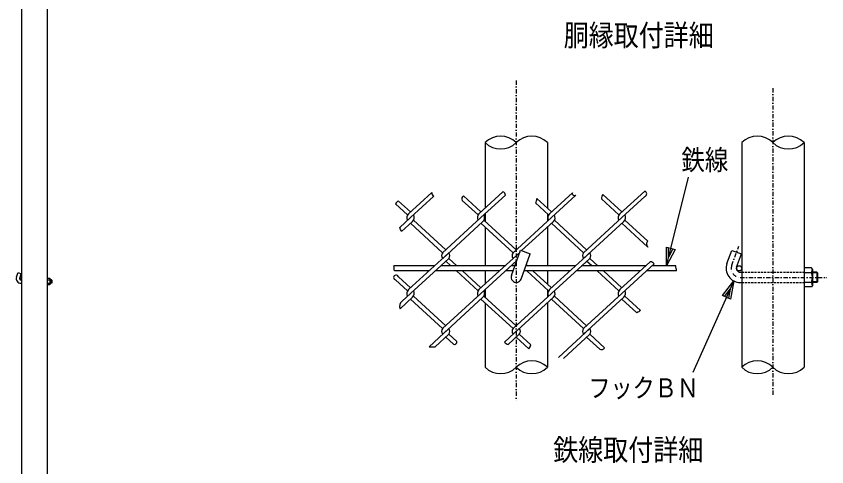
# Model space of a CAD drawing. Units: millimetres, scale not verified. Extents: x -4425 to 4425, y -3150 to 3150.
# Drawn here: x 539 to 2434, y -41 to 1012 of the extents above; entities that cross this region are included whole.
import ezdxf
from ezdxf.enums import TextEntityAlignment as Align

# ---------------------------------------------------------------- set-up
doc = ezdxf.new("R2010")
doc.units = ezdxf.units.MM
doc.header["$LTSCALE"] = 20
doc.linetypes.add('USER1', pattern=[1.01, 0.5, -0.25, 0.01, -0.25])
doc.linetypes.add('USER2', pattern=[0.375, 0.25, -0.125])
doc.layers.add('0-0_1', color=7, linetype='Continuous', lineweight=25)
doc.layers.add('0-1_0', color=7, linetype='Continuous', lineweight=25)
doc.styles.add('ＭＳ ゴシック', font='')
doc.styles.get('ＭＳ ゴシック').set_extended_font_data('MS Gothic')

# ---------------------------------------------------------------- blocks, each defined once
blk = doc.blocks.new('C0')
at = {"layer": '0-0_1', "color": 4}
blk.add_line((127139.2, 69955), (128176.9, 74098.2), dxfattribs=at)
blk.add_lwpolyline([(127547, 70718.8), (127139.2, 69955), (127139.6, 70820.8)], close=True, dxfattribs=at)
blk.add_lwpolyline([(127445.2, 70744.3), (127241.3, 70362.4), (127241.4, 70795.3)], dxfattribs=at)
blk = doc.blocks.new('C1')
at = {"layer": '0-0_1', "color": 4}
blk.add_line((130298, 69245.3), (128373.3, 64960.9), dxfattribs=at)
blk.add_lwpolyline([(129762.2, 68565.1), (130298, 69245.3), (130145.4, 68393)], close=True, dxfattribs=at)
blk.add_lwpolyline([(129858, 68522.1), (130125.9, 68862.1), (130049.6, 68436)], dxfattribs=at)

msp = doc.modelspace()

# ---------------------------------------------------------------- linework, layer by layer
at = {"layer": '0-0_1', "color": 4, "linetype": 'USER1'}
for p, q in [((1707.97, 861.83), (1707.97, 114.38)), ((2307.97, 844.13), (2307.97, 125.09)), ((2211.96, 429.93), (2228.18, 474.5)), ((2231.7, 401.75), (2434.1, 401.75))]:
    msp.add_line(p, q, dxfattribs=at)
at = {"layer": '0-0_1'}
for p, q in [((1635.07, 716.75), (1635.07, 563.39)), ((1780.87, 716.75), (1780.87, 563.08)), ((2235.07, 716.75), (2235.07, 191.75)), ((2380.87, 716.75), (2380.87, 191.75)), ((1456.03, 550.32), (1510.72, 600.43)), ((1460.64, 541.36), (1515.15, 591.31)), ((1625.41, 554.54), (1584.3, 592.21)), ((1620.8, 550.32), (1676.49, 601.34)), ((1625.41, 541.36), (1682.62, 593.79)), ((1785.57, 550.32), (1839.14, 599.41)), ((1790.18, 541.36), (1847.31, 593.71)), ((1954.95, 554.54), (1910.04, 595.69)), ((1950.34, 550.32), (2008.4, 603.52)), ((1954.95, 541.36), (2008.69, 590.6)), ((1453.82, 547.61), (1425.67, 573.41)), ((1460.64, 554.54), (1432.65, 580.19)), ((1618.59, 547.61), (1581.53, 581.57)), ((1783.36, 547.61), (1752.79, 575.62)), ((1790.18, 554.54), (1755.94, 585.92)), ((1948.13, 547.61), (1907.2, 585.12)), ((1635.07, 550.21), (1635.07, 532.51)), ((1780.87, 549.89), (1780.87, 532.82)), ((1460.64, 541.36), (1435.68, 518.49)), ((1465.25, 532.4), (1439.45, 508.76)), ((1467.46, 535.11), (1543.03, 465.87)), ((1625.41, 541.36), (1535.83, 459.27)), ((1630.02, 532.4), (1535.86, 446.12)), ((1632.23, 535.11), (1707.8, 465.87)), ((1790.18, 541.36), (1700.6, 459.27)), ((1794.79, 532.4), (1720.43, 464.26)), ((1797, 535.11), (1872.57, 465.87)), ((1954.95, 541.36), (1865.37, 459.27)), ((1959.56, 532.4), (1865.4, 446.12)), ((1961.77, 535.11), (2015.32, 486.04)), ((1460.64, 528.17), (1535.83, 459.27)), ((1625.41, 528.17), (1700.6, 459.27)), ((1635.07, 519.33), (1635.07, 428.75)), ((1780.87, 519.64), (1780.87, 428.75)), ((1790.18, 528.17), (1865.37, 459.27)), ((1954.95, 528.18), (2015.83, 472.4)), ((1456.03, 372.96), (1550.19, 459.25)), ((1716.71, 460.85), (1700.63, 446.12)), ((1719.24, 397.64), (1740.79, 456.85)), ((1785.57, 372.96), (1879.73, 459.25)), ((2223.24, 425.83), (2234.47, 456.68)), ((1460.64, 364.01), (1550.22, 446.09)), ((1554.76, 428.75), (1543.03, 439.5)), ((1569.14, 428.75), (1550.22, 446.09)), ((1620.8, 372.96), (1700.63, 446.12)), ((1625.41, 364.01), (1709.51, 441.07)), ((1790.18, 364.01), (1879.76, 446.09)), ((1884.3, 428.75), (1872.57, 439.5)), ((1898.69, 428.75), (1879.76, 446.09)), ((1950.34, 372.96), (2021.42, 438.1)), ((1516.91, 428.75), (1421.77, 428.75)), ((1681.68, 428.75), (1531.29, 428.75)), ((1705.03, 428.75), (1696.07, 428.75)), ((1846.45, 428.75), (1730.57, 428.75)), ((1733.92, 428.75), (1731.4, 431.05)), ((2011.22, 428.75), (1860.84, 428.75)), ((1954.95, 364.01), (2030.29, 433.04)), ((2080.78, 428.75), (2025.61, 428.75)), ((2398.64, 424.25), (2380.87, 424.25)), ((2380.87, 424.25), (2380.87, 379.25)), ((2400.37, 420.5), (2398.64, 424.25)), ((539.28, 402.62), (543.02, 412.91)), ((543.02, 412.91), (550.54, 410.17)), ((546.79, 399.89), (550.54, 410.17)), ((617.26, 399.36), (611.34, 399.36)), ((617.84, 398.11), (617.26, 399.36)), ((1503.81, 416.75), (1422.97, 416.75)), ((1460.64, 377.19), (1432.31, 403.15)), ((1668.58, 416.75), (1518.2, 416.75)), ((1618.59, 370.26), (1567.85, 416.75)), ((1625.41, 377.19), (1582.24, 416.75)), ((1635.07, 416.75), (1635.07, 386.04)), ((1700.66, 416.75), (1682.97, 416.75)), ((1833.35, 416.75), (1726.2, 416.75)), ((1783.36, 370.26), (1732.62, 416.75)), ((1790.18, 377.19), (1747.01, 416.75)), ((1780.87, 416.75), (1780.87, 385.72)), ((1998.12, 416.75), (1847.74, 416.75)), ((1948.13, 370.26), (1897.39, 416.75)), ((1954.95, 377.19), (1911.78, 416.75)), ((2082.97, 416.75), (2012.51, 416.75)), ((2231.7, 413.75), (2235.07, 413.75)), ((2380.87, 412.99), (2398.64, 412.99)), ((2410.57, 413.75), (2400.37, 413.75)), ((2412.37, 411.95), (2410.57, 413.75)), ((2410.57, 413.75), (2410.57, 389.75)), ((2412.37, 411.95), (2412.37, 391.55)), ((549.61, 395.86), (550.74, 395.86)), ((549.61, 387.86), (550.74, 387.86)), ((611.34, 395.61), (617.26, 395.61)), ((611.34, 388.11), (617.26, 388.11)), ((621.24, 395.86), (617.84, 395.86)), ((621.24, 387.86), (617.84, 387.86)), ((621.84, 395.26), (621.24, 395.86)), ((621.24, 395.86), (621.24, 387.86)), ((621.84, 388.46), (621.24, 387.86)), ((621.84, 395.26), (621.84, 388.46)), ((1453.82, 370.26), (1425.94, 395.8)), ((2231.7, 389.75), (2235.07, 389.75)), ((2380.87, 390.51), (2398.64, 390.51)), ((2410.57, 389.75), (2400.37, 389.75)), ((2412.37, 391.55), (2410.57, 389.75)), ((1460.64, 364.01), (1440.86, 345.88)), ((1625.41, 364.01), (1535.83, 281.92)), ((1635.07, 372.86), (1635.07, 355.16)), ((1790.18, 364.01), (1700.6, 281.92)), ((1780.87, 372.54), (1780.87, 355.47)), ((1954.95, 364.01), (1865.37, 281.92)), ((1465.25, 355.05), (1436.24, 328.46)), ((1460.64, 350.82), (1535.83, 281.92)), ((1467.46, 357.76), (1543.03, 288.51)), ((1630.02, 355.05), (1535.86, 268.77)), ((1625.41, 350.82), (1700.6, 281.92)), ((1632.23, 357.76), (1707.8, 288.51)), ((1635.07, 341.97), (1635.07, 191.75)), ((1794.79, 355.05), (1700.63, 268.77)), ((1780.87, 342.29), (1780.87, 191.75)), ((1790.18, 350.82), (1865.37, 281.92)), ((1797, 357.76), (1872.57, 288.51)), ((1959.56, 355.05), (1865.4, 268.77)), ((1954.95, 350.82), (1990.15, 318.57)), ((1961.77, 357.76), (1998.65, 323.96)), ((1503.95, 239.52), (1550.19, 281.9)), ((1518.32, 239.5), (1550.22, 268.74)), ((1568.65, 251.85), (1550.22, 268.74)), ((1680.13, 249.98), (1714.96, 281.9)), ((1688.99, 244.91), (1714.99, 268.74)), ((1742.04, 243.96), (1714.99, 268.74)), ((1806.43, 214.72), (1879.73, 281.9)), ((1818.14, 212.27), (1879.76, 268.74)), ((1914.15, 237.22), (1879.76, 268.74)), ((1560.99, 245.69), (1543.03, 262.15)), ((1737.6, 234.84), (1707.8, 262.15)), ((1903.1, 234.17), (1872.57, 262.15))]:
    msp.add_line(p, q, dxfattribs=at)
at = {"layer": '0-0_1', "linetype": 'USER2'}
for p, q in [((2235.07, 413.75), (2380.87, 413.75)), ((2235.07, 389.75), (2380.87, 389.75))]:
    msp.add_line(p, q, dxfattribs=at)
at = {"layer": '0-0_1', "color": 4}
for p, q in [((2412.37, 411.95), (2400.37, 411.95)), ((621.84, 395.26), (617.84, 395.26)), ((621.84, 388.46), (617.84, 388.46)), ((2412.37, 391.55), (2400.37, 391.55))]:
    msp.add_line(p, q, dxfattribs=at)
at = {"layer": '0-0_1'}
for points in [[(550.74, 1782.75), (550.74, -291.14), (550.74, -596.14)], [(611.34, 1782.76), (611.34, -291.14), (611.34, -596.14)], [(1696.69, 405.85), (1718.24, 465.05), (1740.79, 456.85)], [(2200.69, 434.04), (2211.92, 464.88), (2234.47, 456.68)], [(2400.37, 420.5), (2400.37, 383), (2398.64, 379.25), (2380.87, 379.25)], [(617.84, 398.11), (617.84, 385.61), (617.26, 384.36), (611.34, 384.36)]]:
    msp.add_lwpolyline(points, dxfattribs=at)
for centre, radius in [((2229.07, 422.75), 6), ((548.74, 398.86), 2)]:
    msp.add_circle(centre, radius, dxfattribs=at)
at = {"layer": '0-0_1', "color": 4}
for centre, radius, start, end in [((1671.52, 679.96), 51.79, 45.26329, 134.73663), ((1744.42, 679.96), 51.79, 45.26329, 134.73663), ((2271.52, 679.96), 51.79, 45.26329, 134.73663), ((2344.42, 679.96), 51.79, 45.26329, 134.73663), ((1671.52, 753.54), 51.79, 225.26355, 314.73669), ((2344.42, 753.54), 51.79, 225.26337, 314.73669), ((1518.76, 598.7), 8.23, 167.87253, 243.97788), ((1589.53, 585.17), 8.78, 126.60717, 204.21182), ((1675.53, 594.3), 7.11, 355.8866, 82.28421), ((1844.32, 598.13), 5.33, 166.11601, 304.07837), ((1939.79, 582.02), 32.73, 155.31758, 174.58073), ((2006.03, 597), 6.93, 292.60126, 69.99497), ((1435.99, 569.76), 10.95, 107.75444, 160.57173), ((1744.64, 583.74), 11.5, 315.0863, 10.91983), ((829.76, 278.15), 651.85, 20.7187, 21.63587), ((2022.34, 479.47), 9.62, 136.88495, 227.33714), ((2021.2, 427.39), 10.71, 31.85026, 88.81895), ((1249.04, 405.47), 174.29, 3.71096, 7.67615), ((1591.16, 333.19), 498.85, 9.64231, 11.04335), ((1426.84, 401.45), 5.72, 17.28237, 260.90268), ((1450.19, 334.08), 15.04, 128.34595, 201.94916), ((2030.52, 264.4), 67.55, 118.14438, 126.69124), ((1563.54, 250.35), 5.32, 241.29324, 16.34576), ((1701.98, 277.86), 35.41, 231.91876, 248.48405), ((1511.2, 304.87), 65.75, 263.66666, 276.21576), ((1721.03, 248.53), 21.49, 320.42987, 347.72482), ((1907.37, 240.24), 7.42, 234.8794, 336.00775), ((1671.52, 228.54), 51.79, 225.26337, 314.73669), ((1744.42, 154.96), 51.79, 45.26356, 134.73663), ((1744.42, 228.54), 51.79, 225.26337, 314.73669), ((2271.52, 154.96), 51.79, 45.26329, 134.73663), ((2271.52, 228.54), 51.79, 225.26364, 314.73678), ((2344.42, 228.54), 51.79, 225.26364, 314.73678)]:
    msp.add_arc(centre, radius, start, end, dxfattribs=at)
at = {"layer": '0-0_1'}
for centre, radius, start, end in [((1464.24, 541.36), 12.15, 132.49985, 210.96317), ((1629.01, 541.36), 12.15, 132.49965, 210.96317), ((1793.78, 541.36), 12.15, 132.49965, 210.96317), ((1958.55, 541.36), 12.15, 132.49965, 210.96317), ((1457.04, 541.36), 12.15, 312.49994, 30.96311), ((1621.81, 541.36), 12.15, 312.50012, 30.96311), ((1786.59, 541.36), 12.15, 312.50012, 30.96311), ((1951.36, 541.36), 12.15, 312.50012, 30.96311), ((1543.03, 452.68), 9.72, 137.49927, 222.4995), ((1543.03, 452.68), 9.72, 317.50058, 42.50064), ((1707.8, 452.68), 9.72, 137.49927, 222.49973), ((1707.8, 452.68), 9.72, 34.95305, 42.50065), ((1872.57, 452.68), 9.72, 137.49927, 222.49973), ((1872.57, 452.68), 9.72, 317.50034, 42.50064), ((2231.7, 422.75), 33, 160.00006, 270), ((2231.7, 422.75), 9, 159.99977, 270), ((2383.23, 420.5), 17.14, 334.02042, 0), ((549.61, 398.86), 11, 160.00017, 270), ((549.61, 398.86), 3, 160.00017, 270), ((612.12, 398.11), 5.71, 334.0199, 0), ((1707.97, 401.75), 12, 159.99965, 339.99973), ((2363.02, 401.75), 37.35, 342.48389, 17.51721), ((605.39, 391.86), 12.45, 342.48373, 17.51709), ((612.12, 385.61), 5.71, 0, 25.9799), ((2383.23, 383), 17.14, 0, 25.97959), ((1464.24, 364.01), 12.15, 132.49985, 210.96317), ((1457.04, 364.01), 12.15, 312.49994, 30.96311), ((1629.01, 364.01), 12.15, 132.49965, 210.96317), ((1621.81, 364.01), 12.15, 312.50012, 30.96311), ((1793.78, 364.01), 12.15, 132.49965, 210.96317), ((1786.59, 364.01), 12.15, 312.50012, 30.96311), ((1958.55, 364.01), 12.15, 132.49965, 210.96317), ((1951.36, 364.01), 12.15, 312.50012, 30.96311), ((1543.03, 275.33), 9.72, 137.49927, 222.4995), ((1543.03, 275.33), 9.72, 317.50058, 42.50064), ((1707.8, 275.33), 9.72, 137.49927, 222.49973), ((1707.8, 275.33), 9.72, 317.50034, 42.50064), ((1872.57, 275.33), 9.72, 137.49927, 222.49973), ((1872.57, 275.33), 9.72, 317.50034, 42.50064)]:
    msp.add_arc(centre, radius, start, end, dxfattribs=at)
at = {"layer": '0-0_1', "color": 4, "linetype": 'USER1'}
msp.add_arc((2231.7, 422.75), 21, 160.00006, 270, dxfattribs=at)

# ---------------------------------------------------------------- block references
at = {"layer": '0-1_0', "xscale": 0.05, "yscale": 0.05}
for name in ['C0', 'C1']:
    msp.add_blockref(name, (-4298.02, -3069), dxfattribs=at)

# ---------------------------------------------------------------- texts
at = {"layer": '0-0_1', "color": 4, "style": 'ＭＳ ゴシック', "width": 0.85}
for s, height, p in [('胴縁取付詳細', 50.44, (1818.86, 927.06)), ('鉄線', 47.36, (2094.04, 638.4)), ('フックＢＮ', 44.57, (1876.72, 107.73)), ('鉄線取付詳細', 50.44, (1794.34, -41.78))]:
    msp.add_text(s, height=height, dxfattribs=at).set_placement(p, align=Align.BOTTOM_LEFT)

doc.saveas('drawing.dxf')
